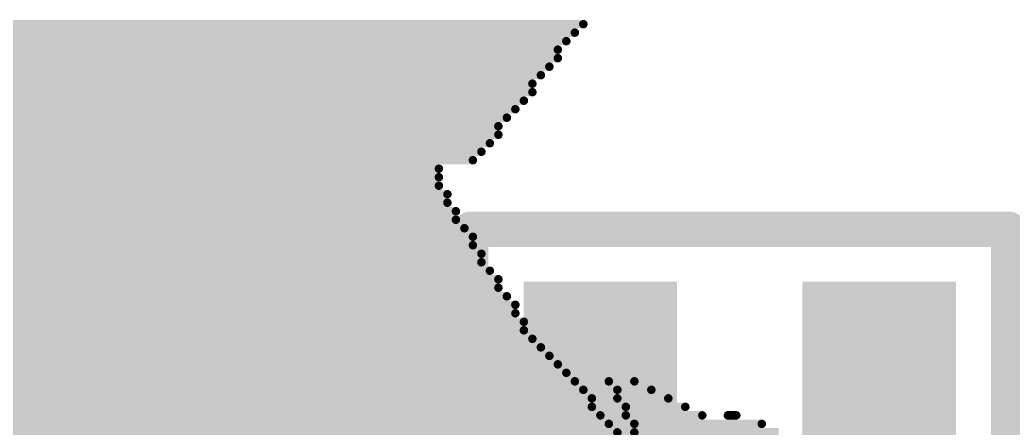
# Model space of a CAD drawing. Header units: millimetres. Extents: x -6 to 151, y -20 to 98.
# Drawn here: x 38.705 to 42.268, y 29.098 to 30.561 of the extents above; entities that cross this region are included whole.
import ezdxf

# ---------------------------------------------------------------- set-up
doc = ezdxf.new("R2010")
doc.units = ezdxf.units.MM
for name, color, linetype in [('BottomOverlay', 54, 'Continuous'), ('TopOverlay', 2, 'Continuous'), ('TopPaste', 8, 'Continuous'), ('TopSolder', 216, 'Continuous')]:
    doc.layers.add(name, color=color, linetype=linetype)

# ---------------------------------------------------------------- blocks, each defined once
blk = doc.blocks.new('RES0402_172')
at = {"layer": 'TopPaste'}
for points in [[(-0.75, -0.27), (-0.75, 0.27), (-0.25, 0.27), (-0.25, -0.27)], [(0.25, -0.27), (0.25, 0.27), (0.75, 0.27), (0.75, -0.27)]]:
    blk.add_hatch(color=8, dxfattribs=at).paths.add_polyline_path(points)
at = {"layer": 'TopSolder'}
for points in [[(-0.7754, -0.2954), (-0.7754, 0.2954), (-0.2246, 0.2954), (-0.2246, -0.2954)], [(0.2246, -0.2954), (0.2246, 0.2954), (0.7754, 0.2954), (0.7754, -0.2954)]]:
    blk.add_hatch(color=216, dxfattribs=at).paths.add_polyline_path(points)
at = {"layer": 'TopOverlay', "const_width": 0.127}
for points in [[(0.9652, 0.4826), (-0.9652, 0.4826)], [(-0.9652, 0.4826), (-0.9652, -0.4826)], [(0.9652, 0.4826), (0.9652, -0.4826)], [(0.9652, -0.4826), (-0.9652, -0.4826)]]:
    blk.add_lwpolyline(points, dxfattribs=at)
at = {"layer": 'TopOverlay', "const_width": 0.0635}
for points in [[(-0.997, 0.4826, 1), (-0.9335, 0.4826, 1)], [(-0.997, 0.4826, 1), (-0.9335, 0.4826, 1)], [(0.9335, 0.4826, 1), (0.997, 0.4826, 1)], [(0.9335, 0.4826, 1), (0.997, 0.4826, 1)], [(-0.997, -0.4826, 1), (-0.9335, -0.4826, 1)], [(-0.997, -0.4826, 1), (-0.9335, -0.4826, 1)], [(0.9335, -0.4826, 1), (0.997, -0.4826, 1)], [(0.9335, -0.4826, 1), (0.997, -0.4826, 1)]]:
    blk.add_lwpolyline(points, format="xyb", close=True, dxfattribs=at)

msp = doc.modelspace()

# ---------------------------------------------------------------- linework, layer by layer
at = {"layer": 'BottomOverlay', "const_width": 0.0305}
for points in [[(35.6667, 30.546), (40.7264, 30.546)], [(35.6667, 30.5156), (40.6959, 30.5156)], [(35.6667, 30.4851), (40.6654, 30.4851)], [(35.6972, 30.4546), (40.6349, 30.4546)], [(35.6972, 30.4241), (40.6349, 30.4241)], [(35.6972, 30.3936), (40.6044, 30.3936)], [(34.7828, 30.3632), (40.574, 30.3632)], [(34.7828, 30.3327), (40.5435, 30.3327)], [(34.7828, 30.3022), (40.5435, 30.3022)], [(37.8917, 30.2717), (40.513, 30.2717)], [(37.9527, 30.2412), (40.4825, 30.2412)], [(37.9832, 30.2108), (40.452, 30.2108)], [(38.0136, 30.1803), (40.4216, 30.1803)], [(38.0441, 30.1498), (40.4216, 30.1498)], [(38.0746, 30.1193), (40.3911, 30.1193)], [(38.0746, 30.0888), (40.3606, 30.0888)], [(38.0746, 30.0584), (40.3301, 30.0584)], [(38.0441, 30.0279), (40.2082, 30.0279)], [(38.0136, 29.9974), (40.2082, 29.9974)], [(33.4721, 29.9669), (40.2082, 29.9669)], [(33.4721, 29.9364), (40.2387, 29.9364)], [(33.4721, 29.906), (40.2387, 29.906)], [(33.4721, 29.8755), (40.2692, 29.8755)], [(33.4721, 29.845), (40.2692, 29.845)], [(33.5026, 29.8145), (40.2996, 29.8145)], [(33.5026, 29.784), (40.3301, 29.784)], [(33.5026, 29.7536), (40.3301, 29.7536)], [(33.5026, 29.7231), (40.3606, 29.7231)], [(33.5026, 29.6926), (40.3606, 29.6926)], [(33.5026, 29.6621), (40.3911, 29.6621)], [(33.5331, 29.6316), (40.4216, 29.6316)], [(33.5331, 29.6012), (40.4216, 29.6012)], [(33.5331, 29.5707), (40.452, 29.5707)], [(33.5331, 29.5402), (40.4825, 29.5402)], [(33.5331, 29.5097), (40.4825, 29.5097)], [(33.5331, 29.4792), (40.513, 29.4792)], [(33.5331, 29.4488), (40.513, 29.4488)], [(33.5636, 29.4183), (40.5435, 29.4183)], [(33.5636, 29.3878), (40.574, 29.3878)], [(33.5636, 29.3573), (40.6044, 29.3573)], [(33.5636, 29.3268), (40.6349, 29.3268)], [(33.5636, 29.2964), (40.6654, 29.2964)], [(33.5636, 29.2659), (40.6959, 29.2659)], [(40.8178, 29.2659), (40.9092, 29.2659)], [(33.5636, 29.2354), (40.7264, 29.2354)], [(33.5636, 29.2049), (40.7568, 29.2049)], [(40.8483, 29.2354), (40.9702, 29.2354)], [(40.8483, 29.2049), (41.0312, 29.2049)], [(33.5636, 29.1744), (40.7568, 29.1744)], [(40.8788, 29.1744), (41.0921, 29.1744)], [(33.5636, 29.144), (40.7873, 29.144)], [(40.8788, 29.144), (41.1531, 29.144)], [(41.2445, 29.144), (41.275, 29.144)], [(33.5636, 29.1135), (40.8178, 29.1135)], [(40.9092, 29.1135), (41.3664, 29.1135)], [(33.5636, 29.083), (40.8483, 29.083)], [(40.9092, 29.083), (41.4274, 29.083)]]:
    msp.add_lwpolyline(points, dxfattribs=at)
at = {"layer": 'BottomOverlay', "const_width": 0.0152}
for points in [[(40.7187, 30.546, 1), (40.734, 30.546, 1)], [(40.6883, 30.5156, 1), (40.7035, 30.5156, 1)], [(40.6273, 30.4546, 1), (40.6425, 30.4546, 1)], [(40.6578, 30.4851, 1), (40.673, 30.4851, 1)], [(40.6273, 30.4241, 1), (40.6425, 30.4241, 1)], [(40.5968, 30.3936, 1), (40.6121, 30.3936, 1)], [(40.5663, 30.3632, 1), (40.5816, 30.3632, 1)], [(40.5359, 30.3327, 1), (40.5511, 30.3327, 1)], [(40.5054, 30.2717, 1), (40.5206, 30.2717, 1)], [(40.5359, 30.3022, 1), (40.5511, 30.3022, 1)], [(40.4749, 30.2412, 1), (40.4901, 30.2412, 1)], [(40.4444, 30.2108, 1), (40.4597, 30.2108, 1)], [(40.4139, 30.1803, 1), (40.4292, 30.1803, 1)], [(40.4139, 30.1498, 1), (40.4292, 30.1498, 1)], [(40.3835, 30.1193, 1), (40.3987, 30.1193, 1)], [(40.3225, 30.0584, 1), (40.3377, 30.0584, 1)], [(40.353, 30.0888, 1), (40.3682, 30.0888, 1)], [(40.2006, 30.0279, 1), (40.2158, 30.0279, 1)], [(40.2006, 29.9974, 1), (40.2158, 29.9974, 1)], [(40.2006, 29.9669, 1), (40.2158, 29.9669, 1)], [(40.2311, 29.9364, 1), (40.2463, 29.9364, 1)], [(40.2311, 29.906, 1), (40.2463, 29.906, 1)], [(40.2615, 29.8755, 1), (40.2768, 29.8755, 1)], [(40.2615, 29.845, 1), (40.2768, 29.845, 1)], [(40.292, 29.8145, 1), (40.3073, 29.8145, 1)], [(40.3225, 29.784, 1), (40.3377, 29.784, 1)], [(40.3225, 29.7536, 1), (40.3377, 29.7536, 1)], [(40.353, 29.7231, 1), (40.3682, 29.7231, 1)], [(40.353, 29.6926, 1), (40.3682, 29.6926, 1)], [(40.3835, 29.6621, 1), (40.3987, 29.6621, 1)], [(40.4139, 29.6316, 1), (40.4292, 29.6316, 1)], [(40.4139, 29.6012, 1), (40.4292, 29.6012, 1)], [(40.4444, 29.5707, 1), (40.4597, 29.5707, 1)], [(40.4749, 29.5402, 1), (40.4901, 29.5402, 1)], [(40.4749, 29.5097, 1), (40.4901, 29.5097, 1)], [(40.5054, 29.4792, 1), (40.5206, 29.4792, 1)], [(40.5054, 29.4488, 1), (40.5206, 29.4488, 1)], [(40.5359, 29.4183, 1), (40.5511, 29.4183, 1)], [(40.5663, 29.3878, 1), (40.5816, 29.3878, 1)], [(40.5968, 29.3573, 1), (40.6121, 29.3573, 1)], [(40.6273, 29.3268, 1), (40.6425, 29.3268, 1)], [(40.6578, 29.2964, 1), (40.673, 29.2964, 1)], [(40.6883, 29.2659, 1), (40.7035, 29.2659, 1)], [(40.8102, 29.2659, 1), (40.8254, 29.2659, 1)], [(40.9016, 29.2659, 1), (40.9169, 29.2659, 1)], [(40.7187, 29.2354, 1), (40.734, 29.2354, 1)], [(40.7492, 29.2049, 1), (40.7645, 29.2049, 1)], [(40.8407, 29.2354, 1), (40.8559, 29.2354, 1)], [(40.8407, 29.2049, 1), (40.8559, 29.2049, 1)], [(40.9626, 29.2354, 1), (40.9778, 29.2354, 1)], [(41.0235, 29.2049, 1), (41.0388, 29.2049, 1)], [(40.7492, 29.1744, 1), (40.7645, 29.1744, 1)], [(40.8711, 29.1744, 1), (40.8864, 29.1744, 1)], [(41.0845, 29.1744, 1), (41.0997, 29.1744, 1)], [(40.7797, 29.144, 1), (40.7949, 29.144, 1)], [(40.8711, 29.144, 1), (40.8864, 29.144, 1)], [(41.1455, 29.144, 1), (41.1607, 29.144, 1)], [(41.2369, 29.144, 1), (41.2521, 29.144, 1)], [(41.2674, 29.144, 1), (41.2826, 29.144, 1)], [(40.8102, 29.1135, 1), (40.8254, 29.1135, 1)], [(40.9016, 29.1135, 1), (40.9169, 29.1135, 1)], [(41.3588, 29.1135, 1), (41.3741, 29.1135, 1)], [(40.8407, 29.083, 1), (40.8559, 29.083, 1)], [(40.9016, 29.083, 1), (40.9169, 29.083, 1)]]:
    msp.add_lwpolyline(points, format="xyb", close=True, dxfattribs=at)

# ---------------------------------------------------------------- block references
at = {"rotation": 180}
msp.add_blockref('RES0402_172', (41.2874, 29.3282), dxfattribs=at)

doc.saveas('drawing.dxf')
